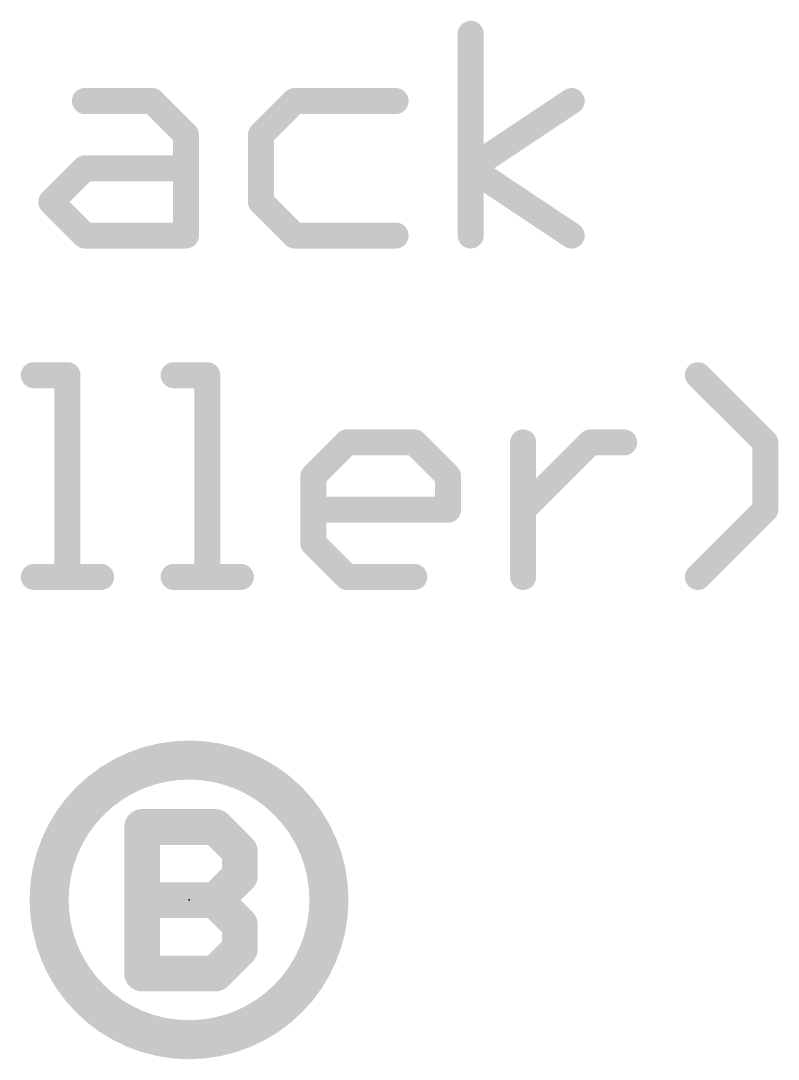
# Model space of a CAD drawing. Extents: x -29 to 121, y -8 to 99.
# Drawn here: x 99.79 to 105.7, y 11.96 to 20.07 of the extents above; entities that cross this region are included whole.
import ezdxf

# ---------------------------------------------------------------- set-up
doc = ezdxf.new("R2010")
doc.units = 0
doc.layers.add('21', color=40, linetype='CONTINUOUS')
doc.layers.add('23', color=40, linetype='CONTINUOUS')

msp = doc.modelspace()

# ---------------------------------------------------------------- linework, layer by layer
at = {"layer": '21'}
for points, const_width in [([(103.299, 18.3896), (103.299, 19.9657)], 0.2032), ([(100.2874, 19.4404), (100.8128, 19.4404)], 0.2032), ([(100.8128, 19.4404), (101.0754, 19.1777)], 0.2032), ([(101.9245, 19.4404), (101.6618, 19.1777)], 0.2032), ([(102.7126, 19.4404), (101.9245, 19.4404)], 0.2032), ([(103.299, 18.915), (104.0871, 19.4404)], 0.2032), ([(101.0754, 19.1777), (101.0754, 18.3896)], 0.2032), ([(101.6618, 19.1777), (101.6618, 18.6523)], 0.2032), ([(100.0247, 18.6523), (100.2874, 18.915)], 0.2032), ([(100.2874, 18.915), (101.0754, 18.915)], 0.2032), ([(104.0871, 18.3896), (103.299, 18.915)], 0.2032), ([(100.2874, 18.3896), (100.0247, 18.6523)], 0.2032), ([(101.6618, 18.6523), (101.9245, 18.3896)], 0.2032), ([(101.0754, 18.3896), (100.2874, 18.3896)], 0.2032), ([(101.9245, 18.3896), (102.7126, 18.3896)], 0.2032), ([(99.8882, 17.2987), (100.1509, 17.2987)], 0.2032), ([(100.1509, 17.2987), (100.1509, 15.7226)], 0.2032), ([(100.9797, 17.2987), (101.2424, 17.2987)], 0.2032), ([(101.2424, 17.2987), (101.2424, 15.7226)], 0.2032), ([(105.598, 16.7734), (105.0726, 17.2987)], 0.2032), ([(102.0711, 16.5107), (102.3338, 16.7734)], 0.2032), ([(102.3338, 16.7734), (102.8592, 16.7734)], 0.2032), ([(102.8592, 16.7734), (103.1219, 16.5107)], 0.2032), ([(103.7083, 15.7226), (103.7083, 16.7734)], 0.2032), ([(103.7083, 16.248), (104.2337, 16.7734)], 0.2032), ([(104.2337, 16.7734), (104.4964, 16.7734)], 0.2032), ([(105.598, 16.248), (105.598, 16.7734)], 0.2032), ([(102.0711, 15.9853), (102.0711, 16.5107)], 0.2032), ([(103.1219, 16.5107), (103.1219, 16.248)], 0.2032), ([(103.1219, 16.248), (102.0711, 16.248)], 0.2032), ([(105.0726, 15.7226), (105.598, 16.248)], 0.2032), ([(102.3338, 15.7226), (102.0711, 15.9853)], 0.2032), ([(99.8882, 15.7226), (100.4136, 15.7226)], 0.2032), ([(100.9797, 15.7226), (101.5051, 15.7226)], 0.2032), ([(102.8592, 15.7226), (102.3338, 15.7226)], 0.2032), ([(100.7342, 12.6252), (100.7342, 13.7692)], 0.2794), ([(100.7342, 13.7692), (101.3062, 13.7692)], 0.2794), ([(101.3062, 13.7692), (101.4969, 13.5785)], 0.2794), ([(101.4969, 13.5785), (101.4969, 13.3879)], 0.2794), ([(101.4969, 13.3879), (101.3062, 13.1972)], 0.2794), ([(100.7342, 13.1972), (101.3062, 13.1972)], 0.2794), ([(101.3062, 13.1972), (101.4969, 13.0065)], 0.2794), ([(101.4969, 13.0065), (101.4969, 12.8159)], 0.2794), ([(101.4969, 12.8159), (101.3062, 12.6252)], 0.2794), ([(101.3062, 12.6252), (100.7342, 12.6252)], 0.2794)]:
    msp.add_lwpolyline(points, dxfattribs=dict(at, const_width=const_width))
for points, const_width in [([(103.3498, 19.9657, 1), (103.2482, 19.9657)], 0.1016), ([(100.2874, 19.4912, 1), (100.2874, 19.3896)], 0.1016), ([(100.8487, 19.4763, 1), (100.7768, 19.4044)], 0.1016), ([(100.8128, 19.3896, 1), (100.8128, 19.4912)], 0.1016), ([(101.9245, 19.4912, 1), (101.9245, 19.3896)], 0.1016), ([(101.9604, 19.4044, 1), (101.8886, 19.4763)], 0.1016), ([(102.7126, 19.3896, 1), (102.7126, 19.4912)], 0.1016), ([(104.1152, 19.3981, 1), (104.0589, 19.4826)], 0.1016), ([(101.1262, 19.1777, 1), (101.0246, 19.1777)], 0.1016), ([(101.0395, 19.1418, 1), (101.1114, 19.2136)], 0.1016), ([(101.7126, 19.1777, 1), (101.611, 19.1777)], 0.1016), ([(101.6259, 19.2136, 1), (101.6978, 19.1418)], 0.1016), ([(100.2874, 18.9658, 1), (100.2874, 18.8642)], 0.1016), ([(100.3233, 18.8791, 1), (100.2515, 18.9509)], 0.1016), ([(101.0754, 18.8642, 1), (101.0754, 18.9658)], 0.1016), ([(103.3272, 18.9572, 1), (103.2708, 18.8727)], 0.1016), ([(103.2708, 18.9572, 1), (103.3272, 18.8727)], 0.1016), ([(100.0606, 18.6882, 1), (99.9888, 18.6164)], 0.1016), ([(99.9888, 18.6882, 1), (100.0606, 18.6164)], 0.1016), ([(101.6978, 18.6882, 1), (101.6259, 18.6164)], 0.1016), ([(101.611, 18.6523, 1), (101.7126, 18.6523)], 0.1016), ([(100.2874, 18.4404, 1), (100.2874, 18.3388)], 0.1016), ([(100.2515, 18.3537, 1), (100.3233, 18.4255)], 0.1016), ([(101.0246, 18.3896, 1), (101.1262, 18.3896)], 0.1016), ([(101.0754, 18.3388, 1), (101.0754, 18.4404)], 0.1016), ([(101.9245, 18.4404, 1), (101.9245, 18.3388)], 0.1016), ([(101.8886, 18.3537, 1), (101.9604, 18.4255)], 0.1016), ([(102.7126, 18.3388, 1), (102.7126, 18.4404)], 0.1016), ([(103.2482, 18.3896, 1), (103.3498, 18.3896)], 0.1016), ([(104.0589, 18.3473, 1), (104.1152, 18.4319)], 0.1016), ([(99.8882, 17.3495, 1), (99.8882, 17.2479)], 0.1016), ([(100.2017, 17.2987, 1), (100.1001, 17.2987)], 0.1016), ([(100.1509, 17.2479, 1), (100.1509, 17.3495)], 0.1016), ([(100.9797, 17.3495, 1), (100.9797, 17.2479)], 0.1016), ([(101.2932, 17.2987, 1), (101.1916, 17.2987)], 0.1016), ([(101.2424, 17.2479, 1), (101.2424, 17.3495)], 0.1016), ([(105.1085, 17.3347, 1), (105.0367, 17.2628)], 0.1016), ([(102.3338, 16.8242, 1), (102.3338, 16.7226)], 0.1016), ([(102.3697, 16.7374, 1), (102.2979, 16.8093)], 0.1016), ([(102.8951, 16.8093, 1), (102.8233, 16.7374)], 0.1016), ([(102.8592, 16.7226, 1), (102.8592, 16.8242)], 0.1016), ([(103.7591, 16.7734, 1), (103.6575, 16.7734)], 0.1016), ([(104.2337, 16.8242, 1), (104.2337, 16.7226)], 0.1016), ([(104.2696, 16.7374, 1), (104.1977, 16.8093)], 0.1016), ([(104.4964, 16.7226, 1), (104.4964, 16.8242)], 0.1016), ([(105.6488, 16.7734, 1), (105.5472, 16.7734)], 0.1016), ([(105.562, 16.7374, 1), (105.6339, 16.8093)], 0.1016), ([(102.1219, 16.5107, 1), (102.0203, 16.5107)], 0.1016), ([(102.0352, 16.5466, 1), (102.107, 16.4748)], 0.1016), ([(103.1727, 16.5107, 1), (103.0711, 16.5107)], 0.1016), ([(103.086, 16.4748, 1), (103.1578, 16.5466)], 0.1016), ([(102.0711, 16.2988, 1), (102.0711, 16.1972)], 0.1016), ([(103.1219, 16.1972, 1), (103.1219, 16.2988)], 0.1016), ([(103.6724, 16.2839, 1), (103.7442, 16.2121)], 0.1016), ([(105.6339, 16.2121, 1), (105.562, 16.2839)], 0.1016), ([(103.0711, 16.248, 1), (103.1727, 16.248)], 0.1016), ([(105.5472, 16.248, 1), (105.6488, 16.248)], 0.1016), ([(102.107, 16.0212, 1), (102.0352, 15.9494)], 0.1016), ([(102.0203, 15.9853, 1), (102.1219, 15.9853)], 0.1016), ([(99.8882, 15.7734, 1), (99.8882, 15.6718)], 0.1016), ([(100.4136, 15.6718, 1), (100.4136, 15.7734)], 0.1016), ([(100.9797, 15.7734, 1), (100.9797, 15.6718)], 0.1016), ([(101.5051, 15.6718, 1), (101.5051, 15.7734)], 0.1016), ([(102.3338, 15.7734, 1), (102.3338, 15.6718)], 0.1016), ([(102.8592, 15.6718, 1), (102.8592, 15.7734)], 0.1016), ([(100.1001, 15.7226, 1), (100.2017, 15.7226)], 0.1016), ([(101.1916, 15.7226, 1), (101.2932, 15.7226)], 0.1016), ([(102.2979, 15.6867, 1), (102.3697, 15.7585)], 0.1016), ([(103.6575, 15.7226, 1), (103.7591, 15.7226)], 0.1016), ([(105.0367, 15.7585, 1), (105.1085, 15.6867)], 0.1016), ([(101.1, 12.1076, 1), (101.1, 14.2924, 1), (101.1, 12.1076)], 0.3048), ([(100.8041, 13.7692, 1), (100.6643, 13.7692)], 0.1397), ([(100.7342, 13.839, 1), (100.7342, 13.6993)], 0.1397), ([(101.3556, 13.8186, 1), (101.2568, 13.7198)], 0.1397), ([(101.3062, 13.6993, 1), (101.3062, 13.839)], 0.1397), ([(101.5667, 13.5785, 1), (101.427, 13.5785)], 0.1397), ([(101.4475, 13.5291, 1), (101.5462, 13.6279)], 0.1397), ([(101.5462, 13.3385, 1), (101.4475, 13.4372)], 0.1397), ([(101.427, 13.3879, 1), (101.5667, 13.3879)], 0.1397), ([(100.7342, 13.267, 1), (100.7342, 13.1273)], 0.1397), ([(101.3556, 13.2466, 1), (101.2568, 13.1478)], 0.1397), ([(101.2568, 13.2466, 1), (101.3556, 13.1478)], 0.1397), ([(101.3062, 13.1273, 1), (101.3062, 13.267)], 0.1397), ([(101.5667, 13.0065, 1), (101.427, 13.0065)], 0.1397), ([(101.4475, 12.9571, 1), (101.5462, 13.0559)], 0.1397), ([(101.5462, 12.7665, 1), (101.4475, 12.8653)], 0.1397), ([(101.427, 12.8159, 1), (101.5667, 12.8159)], 0.1397), ([(100.7342, 12.6951, 1), (100.7342, 12.5554)], 0.1397), ([(101.2568, 12.6746, 1), (101.3556, 12.5758)], 0.1397), ([(101.3062, 12.5554, 1), (101.3062, 12.6951)], 0.1397), ([(100.6643, 12.6252, 1), (100.8041, 12.6252)], 0.1397)]:
    msp.add_lwpolyline(points, format="xyb", dxfattribs=dict(at, const_width=const_width))
at = {"layer": '23'}
msp.add_point((101.1, 13.2), dxfattribs=at)

doc.saveas('drawing.dxf')
